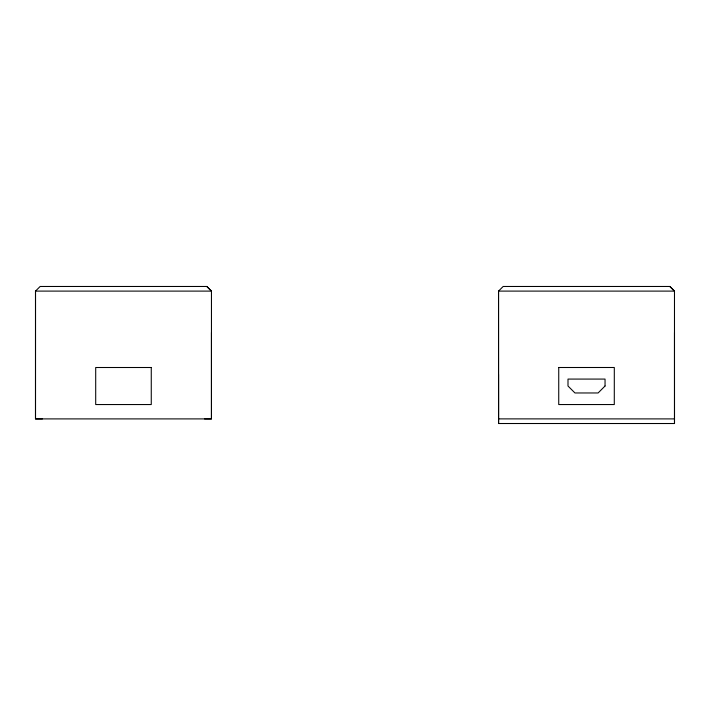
<?xml version="1.0" encoding="UTF-8"?>
<svg xmlns="http://www.w3.org/2000/svg" width="710" height="710" viewBox="0 0 710 710"><rect width="100%" height="100%" fill="white"/><g stroke="black" fill="none" stroke-linecap="round" stroke-linejoin="round"><path stroke-width="1.06" d="M211.456 332.555L211.456 418.9L35.5 418.9L35.509 291.1L40.142 286.476L206.832 286.476L211.456 291.1L211.456 418.9L204.515 418.891M669.858 286.476L674.482 291.109L498.535 291.1L498.553 423.524L498.535 291.1L503.168 286.476L669.858 286.476L674.482 291.1L674.5 423.524L498.544 423.515L498.535 374.445M674.491 423.524L674.482 332.555M42.449 418.891L35.5 418.9L35.509 291.1L211.456 291.109L206.832 286.476M558.734 367.505L614.31 367.496L614.292 404.549L558.734 404.549L558.743 367.496M498.544 418.882L674.482 418.9M605.044 386.018L598.104 392.967L574.949 392.967L568 386.018L568 379.078L605.044 379.078L605.044 386.018M151.266 367.505L95.699 367.505L95.699 404.549L151.266 404.549L151.266 367.505"/></g></svg>
